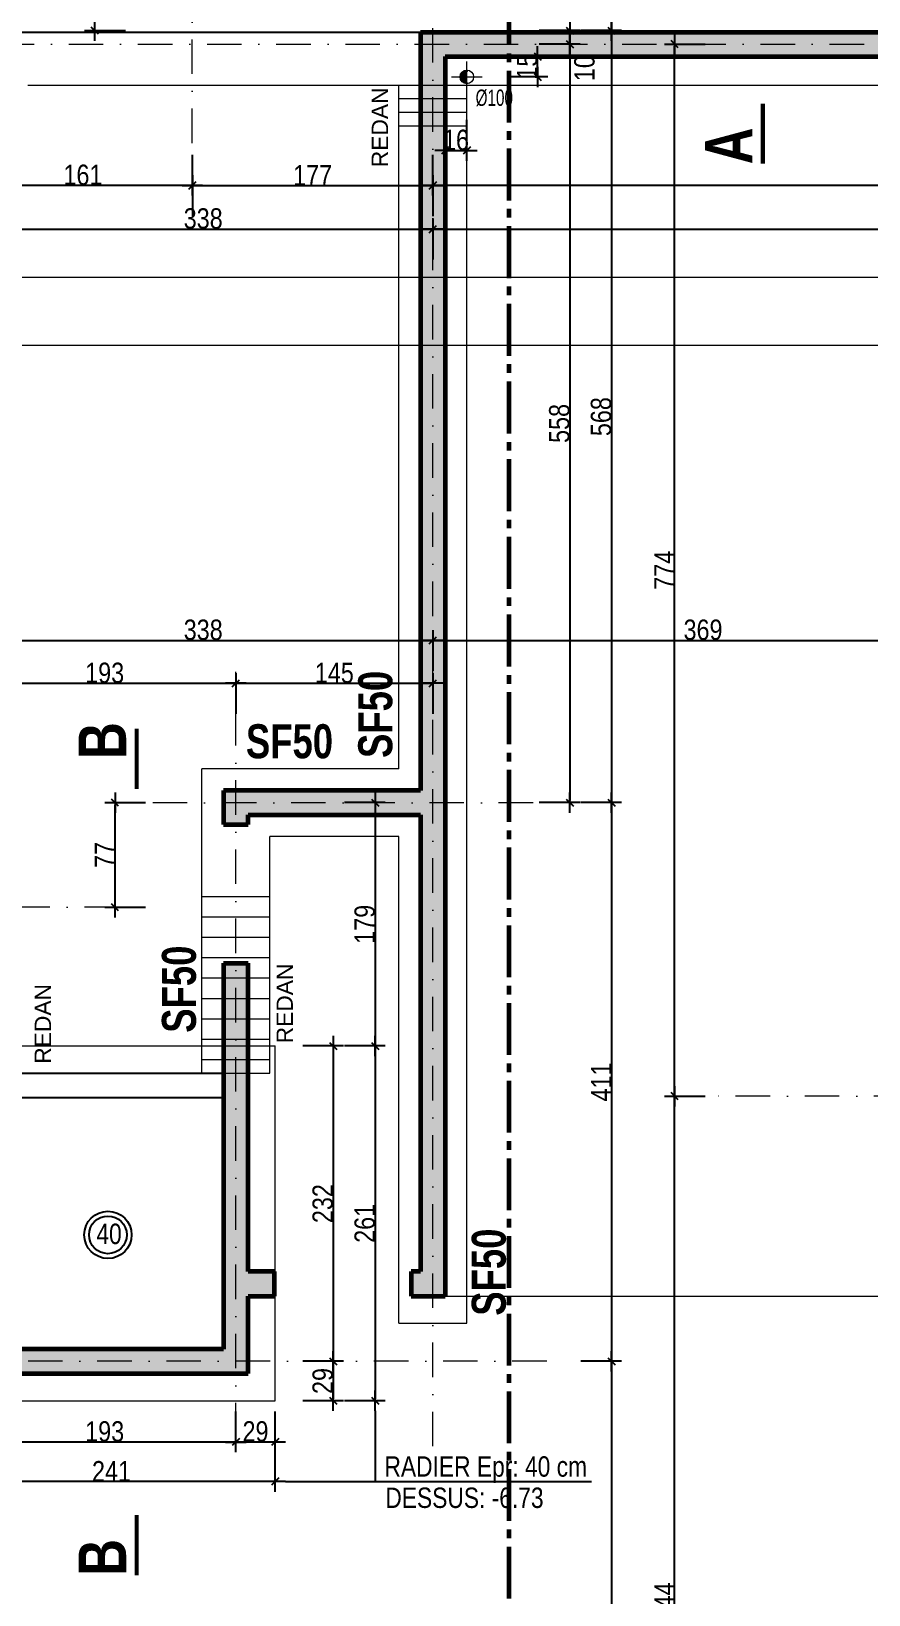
# Model space of a CAD drawing. Header units: centimetres. Extents: x 28113 to 82487, y -42944 to -12804.
# Drawn here: x 30898 to 31514, y -40167 to -39017 of the extents above; entities that cross this region are included whole.
import ezdxf
from ezdxf.enums import TextEntityAlignment as Align

# ---------------------------------------------------------------- set-up
doc = ezdxf.new("R2010")
doc.units = ezdxf.units.CM
doc.header["$LTSCALE"] = 0.5
doc.linetypes.add('AXES2', pattern=[28.575, 19.05, -3.175, 3.175, -3.175])
doc.linetypes.add('TIRETPTX2', pattern=[50.8, 25.4, -12.7, 0, -12.7])
doc.layers.get('DEFPOINTS').update_dxf_attribs({"linetype": 'CONTINUOUS'})
for name, color, linetype, lineweight in [('01_Cad_1_', 5, 'CONTINUOUS', 9), ('01_murs_coup', 5, 'CONTINUOUS', 60), ('01_résv', 32, 'CONTINUOUS', 9), ('01_sem', 42, 'CONTINUOUS', 15), ('01_tram_axes', 2, 'TIRETPTX2', 9)]:
    doc.layers.add(name, color=color, linetype=linetype, lineweight=lineweight)
for name, color, linetype in [('01_cote_gen', 4, 'CONTINUOUS'), ('01_linteaux', 2, 'CONTINUOUS'), ('01_poch_murs', 253, 'CONTINUOUS'), ('01_resv', 32, 'CONTINUOUS'), ('01_texte', 230, 'CONTINUOUS'), ('AA_COTES', 2, 'CONTINUOUS')]:
    doc.layers.add(name, color=color, linetype=linetype)
doc.styles.add('ARIAL', font='arial.ttf')
doc.styles.add('Geneva', font='')
doc.styles.add('impact', font='impact.ttf')
doc.styles.add('MATTE_TXT', font='arial.ttf')
doc.styles.add('STYLE2', font='ARIALN.TTF')
doc.styles.get('Geneva').set_extended_font_data('Geneva')
doc.dimstyles.new('JB50', dxfattribs={"dimscale": 0.1, "dimtxt": 150, "dimasz": 15, "dimexe": 0.1, "dimexo": 0.1, "dimgap": 0.09, "dimtad": 1, "dimdec": 1, "dimdsep": 46, "dimtxsty": 'STYLE2', "dimblk1": 'BOND_G', "dimblk2": 'BOND_D', "dimsah": 1, "dimcen": 1.5, "dimdle": 0.01, "dimse1": 1, "dimse2": 1, "dimclrd": 4, "dimclre": 2, "dimclrt": 6, "dimazin": 2, "dimtfac": 2.333333, "dimtdec": 1, "dimtix": 1, "dimtmove": 2, "dimatfit": 3, "dimldrblk": 'BOND_G', "dimfxl": 1, "dimtolj": 1, "dimtzin": 0, "dimarcsym": 0})

# ---------------------------------------------------------------- blocks, each defined once
blk = doc.blocks.new('BOND_G')
at = {"layer": 'AA_COTES', "color": 0}
for p, q in [((0, -5), (0, 15)), ((5, 0), (-5, 0)), ((1.77, 1.77), (-1.77, -1.77))]:
    blk.add_line(p, q, dxfattribs=at)
blk = doc.blocks.new('BOND_D')
at = {"layer": 'AA_COTES', "color": 0}
for p, q in [((5, 0), (-5, 0)), ((-1.77, -1.77), (1.77, 1.77)), ((0, 5), (0, -15))]:
    blk.add_line(p, q, dxfattribs=at)
blk = doc.blocks.new('*D3768')
at = {"layer": '01_cote_gen', "color": 4, "lineweight": -2, "ltscale": 2, "transparency": 16777216}
blk.add_line((31194.7, -38864.6), (31879.7, -38864.6), dxfattribs=at)
at = {"layer": 'DEFPOINTS', "color": 0, "ltscale": 2}
for p in [(31881.2, -38864.6), (31193.2, -38918.4), (31881.2, -39099.4)]:
    blk.add_point(p, dxfattribs=at)
at = {"layer": '01_cote_gen', "color": 4, "lineweight": -2, "ltscale": 2, "transparency": 16777216, "xscale": 1.5, "yscale": 1.5, "zscale": 1.5, "rotation": 180}
blk.add_blockref('BOND_G', (31193.2, -38864.6), dxfattribs=at)
at = {"layer": '01_cote_gen', "color": 4, "lineweight": -2, "ltscale": 2, "transparency": 16777216, "xscale": 1.5, "yscale": 1.5, "zscale": 1.5}
blk.add_blockref('BOND_D', (31881.2, -38864.6), dxfattribs=at)
at = {"layer": '01_cote_gen', "color": 6, "ltscale": 2, "transparency": 16777216, "insert": (31537.2, -38856.9), "char_height": 15, "attachment_point": 5, "style": 'STYLE2'}
blk.add_mtext('\\A1;688', dxfattribs=at)
blk = doc.blocks.new('*D3777')
at = {"layer": '01_cote_gen', "color": 4, "lineweight": -2, "ltscale": 2, "transparency": 16777216}
blk.add_line((31324.6, -38457.1), (31324.6, -39015.1), dxfattribs=at)
at = {"layer": 'DEFPOINTS', "color": 0, "ltscale": 2}
for p in [(31317.1, -38455.6), (31317.1, -39016.6), (31324.6, -39016.6)]:
    blk.add_point(p, dxfattribs=at)
at = {"layer": '01_cote_gen', "color": 4, "lineweight": -2, "ltscale": 2, "transparency": 16777216, "xscale": 1.5, "yscale": 1.5, "zscale": 1.5}
for name, p, rotation in [('BOND_G', (31324.6, -38455.6), 90), ('BOND_D', (31324.6, -39016.6), 270)]:
    blk.add_blockref(name, p, dxfattribs=dict(at, rotation=rotation))
at = {"layer": '01_cote_gen', "color": 6, "ltscale": 2, "transparency": 16777216, "insert": (31317, -38736.1), "char_height": 15, "attachment_point": 5, "rotation": 90, "style": 'STYLE2'}
blk.add_mtext('\\A1;561.1', dxfattribs=at)
blk = doc.blocks.new('*D3778')
at = {"layer": '01_cote_gen', "color": 4, "lineweight": -2, "ltscale": 2, "transparency": 16777216}
blk.add_line((30944.4, -39015.1), (30944.4, -38758), dxfattribs=at)
at = {"layer": 'DEFPOINTS', "color": 0, "ltscale": 2}
for p in [(30944.4, -38756.5), (30975.2, -38756.5), (30975.2, -39016.6)]:
    blk.add_point(p, dxfattribs=at)
at = {"layer": '01_cote_gen', "color": 4, "lineweight": -2, "ltscale": 2, "transparency": 16777216, "xscale": 1.5, "yscale": 1.5, "zscale": 1.5}
for name, p, rotation in [('BOND_D', (30944.4, -38756.5), 90), ('BOND_G', (30944.4, -39016.6), 270)]:
    blk.add_blockref(name, p, dxfattribs=dict(at, rotation=rotation))
at = {"layer": '01_cote_gen', "color": 6, "ltscale": 2, "transparency": 16777216, "insert": (30936.7, -38921.5), "char_height": 15, "attachment_point": 5, "rotation": 90, "style": 'STYLE2'}
blk.add_mtext('\\A1;260.1', dxfattribs=at)
blk = doc.blocks.new('*D4003')
at = {"layer": '01_cote_gen', "color": 4, "lineweight": -2, "ltscale": 2, "transparency": 16777216}
blk.add_line((30856.7, -39162.6), (31191.7, -39162.6), dxfattribs=at)
at = {"layer": 'DEFPOINTS', "color": 0, "ltscale": 2}
for p in [(31193.2, -39162.6), (31193.2, -39176.5), (30855.2, -39185.1)]:
    blk.add_point(p, dxfattribs=at)
at = {"layer": '01_cote_gen', "color": 4, "lineweight": -2, "ltscale": 2, "transparency": 16777216, "xscale": 1.5, "yscale": 1.5, "zscale": 1.5, "rotation": 180}
blk.add_blockref('BOND_G', (30855.2, -39162.6), dxfattribs=at)
at = {"layer": '01_cote_gen', "color": 4, "lineweight": -2, "ltscale": 2, "transparency": 16777216, "xscale": 1.5, "yscale": 1.5, "zscale": 1.5}
blk.add_blockref('BOND_D', (31193.2, -39162.6), dxfattribs=at)
at = {"layer": '01_cote_gen', "color": 6, "ltscale": 2, "transparency": 16777216, "insert": (31024.2, -39154.9), "char_height": 15, "attachment_point": 5, "style": 'STYLE2'}
blk.add_mtext('\\A1;338', dxfattribs=at)
blk = doc.blocks.new('*D4004')
at = {"layer": '01_cote_gen', "color": 4, "lineweight": -2, "ltscale": 2, "transparency": 16777216}
blk.add_line((31194.7, -39162.6), (33571.6, -39162.6), dxfattribs=at)
at = {"layer": 'DEFPOINTS', "color": 0, "ltscale": 2}
for p in [(33573.1, -39162.6), (31193.2, -39176.3), (33573.1, -39168.8)]:
    blk.add_point(p, dxfattribs=at)
at = {"layer": '01_cote_gen', "color": 4, "lineweight": -2, "ltscale": 2, "transparency": 16777216, "xscale": 1.5, "yscale": 1.5, "zscale": 1.5, "rotation": 180}
blk.add_blockref('BOND_G', (31193.2, -39162.6), dxfattribs=at)
at = {"layer": '01_cote_gen', "color": 4, "lineweight": -2, "ltscale": 2, "transparency": 16777216, "xscale": 1.5, "yscale": 1.5, "zscale": 1.5}
blk.add_blockref('BOND_D', (33573.1, -39162.6), dxfattribs=at)
at = {"layer": '01_cote_gen', "color": 6, "ltscale": 2, "transparency": 16777216, "insert": (32383.1, -39154.9), "char_height": 15, "attachment_point": 5, "style": 'STYLE2'}
blk.add_mtext('\\A1;2380', dxfattribs=at)
blk = doc.blocks.new('*D4006')
at = {"layer": '01_cote_gen', "color": 4, "lineweight": -2, "ltscale": 2, "transparency": 16777216}
blk.add_line((31014.7, -39130.5), (30856.7, -39130.5), dxfattribs=at)
at = {"layer": 'DEFPOINTS', "color": 0, "ltscale": 2}
for p in [(30855.2, -38958.5), (31016.2, -39099.4), (30855.2, -39130.5)]:
    blk.add_point(p, dxfattribs=at)
at = {"layer": '01_cote_gen', "color": 4, "lineweight": -2, "ltscale": 2, "transparency": 16777216, "xscale": 1.5, "yscale": 1.5, "zscale": 1.5, "rotation": 180}
blk.add_blockref('BOND_D', (30855.2, -39130.5), dxfattribs=at)
at = {"layer": '01_cote_gen', "color": 4, "lineweight": -2, "ltscale": 2, "transparency": 16777216, "xscale": 1.5, "yscale": 1.5, "zscale": 1.5}
blk.add_blockref('BOND_G', (31016.2, -39130.5), dxfattribs=at)
at = {"layer": '01_cote_gen', "color": 6, "ltscale": 2, "transparency": 16777216, "insert": (30935.7, -39122.8), "char_height": 15, "attachment_point": 5, "style": 'STYLE2'}
blk.add_mtext('\\A1;161', dxfattribs=at)
blk = doc.blocks.new('*D4007')
at = {"layer": '01_cote_gen', "color": 4, "lineweight": -2, "ltscale": 2, "transparency": 16777216}
blk.add_line((31017.7, -39130.5), (31191.7, -39130.5), dxfattribs=at)
at = {"layer": 'DEFPOINTS', "color": 0, "ltscale": 2}
for p in [(31016.2, -39123), (31193.2, -39123), (31193.2, -39130.5)]:
    blk.add_point(p, dxfattribs=at)
at = {"layer": '01_cote_gen', "color": 4, "lineweight": -2, "ltscale": 2, "transparency": 16777216, "xscale": 1.5, "yscale": 1.5, "zscale": 1.5, "rotation": 180}
blk.add_blockref('BOND_G', (31016.2, -39130.5), dxfattribs=at)
at = {"layer": '01_cote_gen', "color": 4, "lineweight": -2, "ltscale": 2, "transparency": 16777216, "xscale": 1.5, "yscale": 1.5, "zscale": 1.5}
blk.add_blockref('BOND_D', (31193.2, -39130.5), dxfattribs=at)
at = {"layer": '01_cote_gen', "color": 6, "ltscale": 2, "transparency": 16777216, "insert": (31104.7, -39123), "char_height": 15, "attachment_point": 5, "style": 'STYLE2'}
blk.add_mtext('\\A1;177', dxfattribs=at)
blk = doc.blocks.new('*D4010')
at = {"layer": '01_cote_gen', "color": 4, "lineweight": -2, "ltscale": 2, "transparency": 16777216}
blk.add_line((31879.7, -39130.5), (31194.7, -39130.5), dxfattribs=at)
at = {"layer": 'DEFPOINTS', "color": 0, "ltscale": 2}
for p in [(31881.2, -39099.4), (31193.2, -39112.6), (31193.2, -39130.5)]:
    blk.add_point(p, dxfattribs=at)
at = {"layer": '01_cote_gen', "color": 4, "lineweight": -2, "ltscale": 2, "transparency": 16777216, "xscale": 1.5, "yscale": 1.5, "zscale": 1.5, "rotation": 180}
blk.add_blockref('BOND_D', (31193.2, -39130.5), dxfattribs=at)
at = {"layer": '01_cote_gen', "color": 4, "lineweight": -2, "ltscale": 2, "transparency": 16777216, "xscale": 1.5, "yscale": 1.5, "zscale": 1.5}
blk.add_blockref('BOND_G', (31881.2, -39130.5), dxfattribs=at)
at = {"layer": '01_cote_gen', "color": 6, "ltscale": 2, "transparency": 16777216, "insert": (31537.2, -39122.8), "char_height": 15, "attachment_point": 5, "style": 'STYLE2'}
blk.add_mtext('\\A1;688', dxfattribs=at)
blk = doc.blocks.new('*D4020')
at = {"layer": '01_cote_gen', "color": 4, "lineweight": -2, "ltscale": 2, "transparency": 16777216}
blk.add_line((30856.7, -39465.2), (31191.7, -39465.2), dxfattribs=at)
at = {"layer": 'DEFPOINTS', "color": 0, "ltscale": 2}
for p in [(30855.2, -38961.5), (31193.2, -39465.2), (31193.2, -39472.1)]:
    blk.add_point(p, dxfattribs=at)
at = {"layer": '01_cote_gen', "color": 4, "lineweight": -2, "ltscale": 2, "transparency": 16777216, "xscale": 1.5, "yscale": 1.5, "zscale": 1.5, "rotation": 180}
blk.add_blockref('BOND_G', (30855.2, -39465.2), dxfattribs=at)
at = {"layer": '01_cote_gen', "color": 4, "lineweight": -2, "ltscale": 2, "transparency": 16777216, "xscale": 1.5, "yscale": 1.5, "zscale": 1.5}
blk.add_blockref('BOND_D', (31193.2, -39465.2), dxfattribs=at)
at = {"layer": '01_cote_gen', "color": 6, "ltscale": 2, "transparency": 16777216, "insert": (31024.2, -39457.5), "char_height": 15, "attachment_point": 5, "style": 'STYLE2'}
blk.add_mtext('\\A1;338', dxfattribs=at)
blk = doc.blocks.new('*D4021')
at = {"layer": '01_cote_gen', "color": 4, "lineweight": -2, "ltscale": 2, "transparency": 16777216}
blk.add_line((30856.7, -39496.8), (31046.7, -39496.8), dxfattribs=at)
at = {"layer": 'DEFPOINTS', "color": 0, "ltscale": 2}
for p in [(30855.2, -38976.6), (31048.2, -39496.8), (31048.2, -39502.7)]:
    blk.add_point(p, dxfattribs=at)
at = {"layer": '01_cote_gen', "color": 4, "lineweight": -2, "ltscale": 2, "transparency": 16777216, "xscale": 1.5, "yscale": 1.5, "zscale": 1.5, "rotation": 180}
blk.add_blockref('BOND_G', (30855.2, -39496.8), dxfattribs=at)
at = {"layer": '01_cote_gen', "color": 4, "lineweight": -2, "ltscale": 2, "transparency": 16777216, "xscale": 1.5, "yscale": 1.5, "zscale": 1.5}
blk.add_blockref('BOND_D', (31048.2, -39496.8), dxfattribs=at)
at = {"layer": '01_cote_gen', "color": 6, "ltscale": 2, "transparency": 16777216, "insert": (30951.7, -39489.2), "char_height": 15, "attachment_point": 5, "style": 'STYLE2'}
blk.add_mtext('\\A1;193', dxfattribs=at)
blk = doc.blocks.new('*D4022')
at = {"layer": '01_cote_gen', "color": 4, "lineweight": -2, "ltscale": 2, "transparency": 16777216}
blk.add_line((31049.7, -39496.8), (31191.7, -39496.8), dxfattribs=at)
at = {"layer": 'DEFPOINTS', "color": 0, "ltscale": 2}
for p in [(31193.2, -39426.1), (31193.2, -39496.8), (31048.2, -39504.3)]:
    blk.add_point(p, dxfattribs=at)
at = {"layer": '01_cote_gen', "color": 4, "lineweight": -2, "ltscale": 2, "transparency": 16777216, "xscale": 1.5, "yscale": 1.5, "zscale": 1.5, "rotation": 180}
blk.add_blockref('BOND_G', (31048.2, -39496.8), dxfattribs=at)
at = {"layer": '01_cote_gen', "color": 4, "lineweight": -2, "ltscale": 2, "transparency": 16777216, "xscale": 1.5, "yscale": 1.5, "zscale": 1.5}
blk.add_blockref('BOND_D', (31193.2, -39496.8), dxfattribs=at)
at = {"layer": '01_cote_gen', "color": 6, "ltscale": 2, "transparency": 16777216, "insert": (31120.7, -39489.2), "char_height": 15, "attachment_point": 5, "style": 'STYLE2'}
blk.add_mtext('\\A1;145', dxfattribs=at)
blk = doc.blocks.new('*D4023')
at = {"layer": '01_cote_gen', "color": 4, "lineweight": -2, "ltscale": 2, "transparency": 16777216}
blk.add_line((31194.7, -39465.2), (31560.6, -39465.2), dxfattribs=at)
at = {"layer": 'DEFPOINTS', "color": 0, "ltscale": 2}
for p in [(31562.1, -39465.2), (31193.2, -39487.7), (31562.1, -39503.8)]:
    blk.add_point(p, dxfattribs=at)
at = {"layer": '01_cote_gen', "color": 4, "lineweight": -2, "ltscale": 2, "transparency": 16777216, "xscale": 1.5, "yscale": 1.5, "zscale": 1.5, "rotation": 180}
blk.add_blockref('BOND_G', (31193.2, -39465.2), dxfattribs=at)
at = {"layer": '01_cote_gen', "color": 4, "lineweight": -2, "ltscale": 2, "transparency": 16777216, "xscale": 1.5, "yscale": 1.5, "zscale": 1.5}
blk.add_blockref('BOND_D', (31562.1, -39465.2), dxfattribs=at)
at = {"layer": '01_cote_gen', "color": 6, "ltscale": 2, "transparency": 16777216, "insert": (31392, -39457.5), "char_height": 15, "attachment_point": 5, "style": 'STYLE2'}
blk.add_mtext('\\A1;369', dxfattribs=at)
blk = doc.blocks.new('*D4073')
at = {"layer": '01_cote_gen', "color": 4, "lineweight": -2, "ltscale": 2, "transparency": 16777216}
blk.add_line((31075.7, -40055), (31049.7, -40055), dxfattribs=at)
at = {"layer": 'DEFPOINTS', "color": 0, "ltscale": 2}
for p in [(31077.2, -40024.6), (31048.2, -40043.5), (31048.2, -40055)]:
    blk.add_point(p, dxfattribs=at)
at = {"layer": '01_cote_gen', "color": 4, "lineweight": -2, "ltscale": 2, "transparency": 16777216, "xscale": 1.5, "yscale": 1.5, "zscale": 1.5, "rotation": 180}
blk.add_blockref('BOND_D', (31048.2, -40055), dxfattribs=at)
at = {"layer": '01_cote_gen', "color": 4, "lineweight": -2, "ltscale": 2, "transparency": 16777216, "xscale": 1.5, "yscale": 1.5, "zscale": 1.5}
blk.add_blockref('BOND_G', (31077.2, -40055), dxfattribs=at)
at = {"layer": '01_cote_gen', "color": 6, "ltscale": 2, "transparency": 16777216, "insert": (31062.7, -40047.3), "char_height": 15, "attachment_point": 5, "style": 'STYLE2'}
blk.add_mtext('\\A1;29', dxfattribs=at)
blk = doc.blocks.new('*D4074')
at = {"layer": '01_cote_gen', "color": 4, "lineweight": -2, "ltscale": 2, "transparency": 16777216}
blk.add_line((31046.7, -40055), (30856.7, -40055), dxfattribs=at)
at = {"layer": 'DEFPOINTS', "color": 0, "ltscale": 2}
for p in [(30855.2, -38917), (31048.2, -40011.5), (30855.2, -40055)]:
    blk.add_point(p, dxfattribs=at)
at = {"layer": '01_cote_gen', "color": 4, "lineweight": -2, "ltscale": 2, "transparency": 16777216, "xscale": 1.5, "yscale": 1.5, "zscale": 1.5, "rotation": 180}
blk.add_blockref('BOND_D', (30855.2, -40055), dxfattribs=at)
at = {"layer": '01_cote_gen', "color": 4, "lineweight": -2, "ltscale": 2, "transparency": 16777216, "xscale": 1.5, "yscale": 1.5, "zscale": 1.5}
blk.add_blockref('BOND_G', (31048.2, -40055), dxfattribs=at)
at = {"layer": '01_cote_gen', "color": 6, "ltscale": 2, "transparency": 16777216, "insert": (30951.7, -40047.3), "char_height": 15, "attachment_point": 5, "style": 'STYLE2'}
blk.add_mtext('\\A1;193', dxfattribs=at)
blk = doc.blocks.new('*D4076')
at = {"layer": '01_cote_gen', "color": 4, "lineweight": -2, "ltscale": 2, "transparency": 16777216}
blk.add_line((31075.7, -40084.1), (30837.7, -40084.1), dxfattribs=at)
at = {"layer": 'DEFPOINTS', "color": 0, "ltscale": 2}
for p in [(31077.2, -40012.5), (30836.2, -40062.5), (30836.2, -40084.1)]:
    blk.add_point(p, dxfattribs=at)
at = {"layer": '01_cote_gen', "color": 4, "lineweight": -2, "ltscale": 2, "transparency": 16777216, "xscale": 1.5, "yscale": 1.5, "zscale": 1.5, "rotation": 180}
blk.add_blockref('BOND_D', (30836.2, -40084.1), dxfattribs=at)
at = {"layer": '01_cote_gen', "color": 4, "lineweight": -2, "ltscale": 2, "transparency": 16777216, "xscale": 1.5, "yscale": 1.5, "zscale": 1.5}
blk.add_blockref('BOND_G', (31077.2, -40084.1), dxfattribs=at)
at = {"layer": '01_cote_gen', "color": 6, "ltscale": 2, "transparency": 16777216, "insert": (30956.7, -40076.5), "char_height": 15, "attachment_point": 5, "style": 'STYLE2'}
blk.add_mtext('\\A1;241', dxfattribs=at)
blk = doc.blocks.new('*D4077')
at = {"layer": '01_cote_gen', "color": 4, "lineweight": -2, "ltscale": 2, "transparency": 16777216}
blk.add_line((31324.6, -39018.1), (31324.6, -39583.1), dxfattribs=at)
at = {"layer": 'DEFPOINTS', "color": 0, "ltscale": 2}
for p in [(31317.1, -39016.6), (31267, -39584.6), (31324.6, -39584.6)]:
    blk.add_point(p, dxfattribs=at)
at = {"layer": '01_cote_gen', "color": 4, "lineweight": -2, "ltscale": 2, "transparency": 16777216, "xscale": 1.5, "yscale": 1.5, "zscale": 1.5}
for name, p, rotation in [('BOND_G', (31324.6, -39016.6), 90), ('BOND_D', (31324.6, -39584.6), 270)]:
    blk.add_blockref(name, p, dxfattribs=dict(at, rotation=rotation))
at = {"layer": '01_cote_gen', "color": 6, "ltscale": 2, "transparency": 16777216, "insert": (31317, -39300.6), "char_height": 15, "attachment_point": 5, "rotation": 90, "style": 'STYLE2'}
blk.add_mtext('\\A1;568', dxfattribs=at)
blk = doc.blocks.new('*D4078')
at = {"layer": '01_cote_gen', "color": 4, "lineweight": -2, "ltscale": 2, "transparency": 16777216}
blk.add_line((31294, -39018.1), (31294, -39025.1), dxfattribs=at)
at = {"layer": 'DEFPOINTS', "color": 0, "ltscale": 2}
for p in [(31302.1, -39016.6), (31294, -39026.6), (31306.2, -39026.6)]:
    blk.add_point(p, dxfattribs=at)
at = {"layer": '01_cote_gen', "color": 4, "lineweight": -2, "ltscale": 2, "transparency": 16777216, "xscale": 1.5, "yscale": 1.5, "zscale": 1.5}
for name, p, rotation in [('BOND_G', (31294, -39016.6), 90), ('BOND_D', (31294, -39026.6), 270)]:
    blk.add_blockref(name, p, dxfattribs=dict(at, rotation=rotation))
at = {"layer": '01_cote_gen', "color": 6, "ltscale": 2, "transparency": 16777216, "insert": (31304.8, -39044.2), "char_height": 15, "attachment_point": 5, "rotation": 90, "style": 'STYLE2'}
blk.add_mtext('\\A1;10', dxfattribs=at)
blk = doc.blocks.new('*D4079')
at = {"layer": '01_cote_gen', "color": 4, "lineweight": -2, "ltscale": 2, "transparency": 16777216}
blk.add_line((31294, -39028.1), (31294, -39583.1), dxfattribs=at)
at = {"layer": 'DEFPOINTS', "color": 0, "ltscale": 2}
for p in [(31294.9, -39026.6), (31294, -39584.6), (31294, -39584.6)]:
    blk.add_point(p, dxfattribs=at)
at = {"layer": '01_cote_gen', "color": 4, "lineweight": -2, "ltscale": 2, "transparency": 16777216, "xscale": 1.5, "yscale": 1.5, "zscale": 1.5}
for name, p, rotation in [('BOND_G', (31294, -39026.6), 90), ('BOND_D', (31294, -39584.6), 270)]:
    blk.add_blockref(name, p, dxfattribs=dict(at, rotation=rotation))
at = {"layer": '01_cote_gen', "color": 6, "ltscale": 2, "transparency": 16777216, "insert": (31286.3, -39305.6), "char_height": 15, "attachment_point": 5, "rotation": 90, "style": 'STYLE2'}
blk.add_mtext('\\A1;558', dxfattribs=at)
blk = doc.blocks.new('*D4080')
at = {"layer": '01_cote_gen', "color": 4, "lineweight": -2, "ltscale": 2, "transparency": 16777216}
blk.add_line((31150.7, -39586.1), (31150.7, -39762.1), dxfattribs=at)
at = {"layer": 'DEFPOINTS', "color": 0, "ltscale": 2}
for p in [(31155, -39584.6), (31108, -39763.6), (31150.7, -39763.6)]:
    blk.add_point(p, dxfattribs=at)
at = {"layer": '01_cote_gen', "color": 4, "lineweight": -2, "ltscale": 2, "transparency": 16777216, "xscale": 1.5, "yscale": 1.5, "zscale": 1.5}
for name, p, rotation in [('BOND_G', (31150.7, -39584.6), 90), ('BOND_D', (31150.7, -39763.6), 270)]:
    blk.add_blockref(name, p, dxfattribs=dict(at, rotation=rotation))
at = {"layer": '01_cote_gen', "color": 6, "ltscale": 2, "transparency": 16777216, "insert": (31143.1, -39674.1), "char_height": 15, "attachment_point": 5, "rotation": 90, "style": 'STYLE2'}
blk.add_mtext('\\A1;179', dxfattribs=at)
blk = doc.blocks.new('*D4081')
at = {"layer": '01_cote_gen', "color": 4, "lineweight": -2, "ltscale": 2, "transparency": 16777216}
blk.add_line((31119.9, -39765.1), (31119.9, -39994.1), dxfattribs=at)
at = {"layer": 'DEFPOINTS', "color": 0, "ltscale": 2}
for p in [(31077.2, -39763.6), (31094.5, -39995.6), (31119.9, -39995.6)]:
    blk.add_point(p, dxfattribs=at)
at = {"layer": '01_cote_gen', "color": 4, "lineweight": -2, "ltscale": 2, "transparency": 16777216, "xscale": 1.5, "yscale": 1.5, "zscale": 1.5}
for name, p, rotation in [('BOND_G', (31119.9, -39763.6), 90), ('BOND_D', (31119.9, -39995.6), 270)]:
    blk.add_blockref(name, p, dxfattribs=dict(at, rotation=rotation))
at = {"layer": '01_cote_gen', "color": 6, "ltscale": 2, "transparency": 16777216, "insert": (31112.2, -39879.6), "char_height": 15, "attachment_point": 5, "rotation": 90, "style": 'STYLE2'}
blk.add_mtext('\\A1;232', dxfattribs=at)
blk = doc.blocks.new('*D4082')
at = {"layer": '01_cote_gen', "color": 4, "lineweight": -2, "ltscale": 2, "transparency": 16777216}
blk.add_line((31150.7, -39765.1), (31150.7, -40023.1), dxfattribs=at)
at = {"layer": 'DEFPOINTS', "color": 0, "ltscale": 2}
for p in [(31128.2, -39763.6), (31077.2, -40024.6), (31150.7, -40024.6)]:
    blk.add_point(p, dxfattribs=at)
at = {"layer": '01_cote_gen', "color": 4, "lineweight": -2, "ltscale": 2, "transparency": 16777216, "xscale": 1.5, "yscale": 1.5, "zscale": 1.5}
for name, p, rotation in [('BOND_G', (31150.7, -39763.6), 90), ('BOND_D', (31150.7, -40024.6), 270)]:
    blk.add_blockref(name, p, dxfattribs=dict(at, rotation=rotation))
at = {"layer": '01_cote_gen', "color": 6, "ltscale": 2, "transparency": 16777216, "insert": (31143.1, -39894.1), "char_height": 15, "attachment_point": 5, "rotation": 90, "style": 'STYLE2'}
blk.add_mtext('\\A1;261', dxfattribs=at)
blk = doc.blocks.new('*D4083')
at = {"layer": '01_cote_gen', "color": 4, "lineweight": -2, "ltscale": 2, "transparency": 16777216}
blk.add_line((31119.9, -39997.1), (31119.9, -40023.1), dxfattribs=at)
at = {"layer": 'DEFPOINTS', "color": 0, "ltscale": 2}
for p in [(31112.4, -39995.6), (31077.2, -40024.6), (31119.9, -40024.6)]:
    blk.add_point(p, dxfattribs=at)
at = {"layer": '01_cote_gen', "color": 4, "lineweight": -2, "ltscale": 2, "transparency": 16777216, "xscale": 1.5, "yscale": 1.5, "zscale": 1.5}
for name, p, rotation in [('BOND_G', (31119.9, -39995.6), 90), ('BOND_D', (31119.9, -40024.6), 270)]:
    blk.add_blockref(name, p, dxfattribs=dict(at, rotation=rotation))
at = {"layer": '01_cote_gen', "color": 6, "ltscale": 2, "transparency": 16777216, "insert": (31112.2, -40010.1), "char_height": 15, "attachment_point": 5, "rotation": 90, "style": 'STYLE2'}
blk.add_mtext('\\A1;29', dxfattribs=at)
blk = doc.blocks.new('*D4084')
at = {"layer": '01_cote_gen', "color": 4, "lineweight": -2, "ltscale": 2, "transparency": 16777216}
blk.add_line((31324.6, -39586.1), (31324.6, -39994.1), dxfattribs=at)
at = {"layer": 'DEFPOINTS', "color": 0, "ltscale": 2}
for p in [(31277, -39584.6), (31277, -39995.6), (31324.6, -39995.6)]:
    blk.add_point(p, dxfattribs=at)
at = {"layer": '01_cote_gen', "color": 4, "lineweight": -2, "ltscale": 2, "transparency": 16777216, "xscale": 1.5, "yscale": 1.5, "zscale": 1.5}
for name, p, rotation in [('BOND_G', (31324.6, -39584.6), 90), ('BOND_D', (31324.6, -39995.6), 270)]:
    blk.add_blockref(name, p, dxfattribs=dict(at, rotation=rotation))
at = {"layer": '01_cote_gen', "color": 6, "ltscale": 2, "transparency": 16777216, "insert": (31317.1, -39790.1), "char_height": 15, "attachment_point": 5, "rotation": 90, "style": 'STYLE2'}
blk.add_mtext('\\A1;411', dxfattribs=at)
blk = doc.blocks.new('*D4085')
at = {"layer": '01_cote_gen', "color": 4, "lineweight": -2, "ltscale": 2, "transparency": 16777216}
blk.add_line((31324.6, -39997.1), (31324.6, -40543.1), dxfattribs=at)
at = {"layer": 'DEFPOINTS', "color": 0, "ltscale": 2}
for p in [(31302.1, -39995.6), (31324.1, -40544.6), (31324.6, -40544.6)]:
    blk.add_point(p, dxfattribs=at)
at = {"layer": '01_cote_gen', "color": 4, "lineweight": -2, "ltscale": 2, "transparency": 16777216, "xscale": 1.5, "yscale": 1.5, "zscale": 1.5}
for name, p, rotation in [('BOND_G', (31324.6, -39995.6), 90), ('BOND_D', (31324.6, -40544.6), 270)]:
    blk.add_blockref(name, p, dxfattribs=dict(at, rotation=rotation))
at = {"layer": '01_cote_gen', "color": 6, "ltscale": 2, "transparency": 16777216, "insert": (31317, -40270.1), "char_height": 15, "attachment_point": 5, "rotation": 90, "style": 'STYLE2'}
blk.add_mtext('\\A1;549', dxfattribs=at)
blk = doc.blocks.new('*D4087')
at = {"layer": '01_cote_gen', "color": 4, "lineweight": -2, "ltscale": 2, "transparency": 16777216}
blk.add_line((31371.1, -40543.1), (31371.1, -39802.1), dxfattribs=at)
at = {"layer": 'DEFPOINTS', "color": 0, "ltscale": 2}
for p in [(31371.1, -39800.6), (31401.9, -39800.6), (31394, -40544.6)]:
    blk.add_point(p, dxfattribs=at)
at = {"layer": '01_cote_gen', "color": 4, "lineweight": -2, "ltscale": 2, "transparency": 16777216, "xscale": 1.5, "yscale": 1.5, "zscale": 1.5}
for name, p, rotation in [('BOND_D', (31371.1, -39800.6), 90), ('BOND_G', (31371.1, -40544.6), 270)]:
    blk.add_blockref(name, p, dxfattribs=dict(at, rotation=rotation))
at = {"layer": '01_cote_gen', "color": 6, "ltscale": 2, "transparency": 16777216, "insert": (31363.6, -40172.6), "char_height": 15, "attachment_point": 5, "rotation": 90, "style": 'STYLE2'}
blk.add_mtext('\\A1;744', dxfattribs=at)
blk = doc.blocks.new('*D4088')
at = {"layer": '01_cote_gen', "color": 4, "lineweight": -2, "ltscale": 2, "transparency": 16777216}
blk.add_line((31371.1, -39799.1), (31371.1, -39028.1), dxfattribs=at)
at = {"layer": 'DEFPOINTS', "color": 0, "ltscale": 2}
for p in [(31371.1, -39026.6), (31395.3, -39026.6), (31401.9, -39800.6)]:
    blk.add_point(p, dxfattribs=at)
at = {"layer": '01_cote_gen', "color": 4, "lineweight": -2, "ltscale": 2, "transparency": 16777216, "xscale": 1.5, "yscale": 1.5, "zscale": 1.5}
for name, p, rotation in [('BOND_D', (31371.1, -39026.6), 90), ('BOND_G', (31371.1, -39800.6), 270)]:
    blk.add_blockref(name, p, dxfattribs=dict(at, rotation=rotation))
at = {"layer": '01_cote_gen', "color": 6, "ltscale": 2, "transparency": 16777216, "insert": (31363.6, -39413.6), "char_height": 15, "attachment_point": 5, "rotation": 90, "style": 'STYLE2'}
blk.add_mtext('\\A1;774', dxfattribs=at)
blk = doc.blocks.new('*D4137')
at = {"layer": '01_cote_gen', "color": 4, "lineweight": -2, "ltscale": 2, "transparency": 16777216}
blk.add_line((30959.3, -39660.1), (30959.3, -39586.1), dxfattribs=at)
at = {"layer": 'DEFPOINTS', "color": 0, "ltscale": 2}
for p in [(30959.3, -39584.6), (30981.3, -39584.6), (30962.3, -39661.6)]:
    blk.add_point(p, dxfattribs=at)
at = {"layer": '01_cote_gen', "color": 4, "lineweight": -2, "ltscale": 2, "transparency": 16777216, "xscale": 1.5, "yscale": 1.5, "zscale": 1.5}
for name, p, rotation in [('BOND_D', (30959.3, -39584.6), 90), ('BOND_G', (30959.3, -39661.6), 270)]:
    blk.add_blockref(name, p, dxfattribs=dict(at, rotation=rotation))
at = {"layer": '01_cote_gen', "color": 6, "ltscale": 2, "transparency": 16777216, "insert": (30951.8, -39623.1), "char_height": 15, "attachment_point": 5, "rotation": 90, "style": 'STYLE2'}
blk.add_mtext('\\A1;77', dxfattribs=at)
blk = doc.blocks.new('*D4567')
at = {"layer": '01_cote_gen', "color": 4, "lineweight": -2, "ltscale": 2, "transparency": 16777216}
for p, q in [((31270.3, -39034.1), (31270.3, -39032.6)), ((31270.3, -39050.7), (31270.3, -39035.6)), ((31270.3, -39052.2), (31270.3, -39053.7))]:
    blk.add_line(p, q, dxfattribs=at)
at = {"layer": 'DEFPOINTS', "color": 0, "ltscale": 2}
for p in [(31268.8, -39035.6), (31270.3, -39035.6), (31229.4, -39050.7)]:
    blk.add_point(p, dxfattribs=at)
at = {"layer": '01_cote_gen', "color": 4, "lineweight": -2, "ltscale": 2, "transparency": 16777216, "xscale": 1.5, "yscale": 1.5, "zscale": 1.5}
for name, p, rotation in [('BOND_D', (31270.3, -39035.6), 270), ('BOND_G', (31270.3, -39050.7), 90)]:
    blk.add_blockref(name, p, dxfattribs=dict(at, rotation=rotation))
at = {"layer": '01_cote_gen', "color": 6, "ltscale": 2, "transparency": 16777216, "insert": (31262.6, -39043.1), "char_height": 15, "attachment_point": 5, "rotation": 90, "style": 'STYLE2'}
blk.add_mtext('\\A1;15', dxfattribs=at)
blk = doc.blocks.new('*D4568')
at = {"layer": '01_cote_gen', "color": 4, "lineweight": -2, "ltscale": 2, "transparency": 16777216}
for p, q in [((31200.6, -39104.8), (31199.1, -39104.8)), ((31202.1, -39104.8), (31218.2, -39104.8)), ((31219.7, -39104.8), (31221.2, -39104.8))]:
    blk.add_line(p, q, dxfattribs=at)
at = {"layer": 'DEFPOINTS', "color": 0, "ltscale": 2}
for p in [(31218.2, -39039.4), (31202.1, -39045.2), (31218.2, -39104.8)]:
    blk.add_point(p, dxfattribs=at)
at = {"layer": '01_cote_gen', "color": 4, "lineweight": -2, "ltscale": 2, "transparency": 16777216, "xscale": 1.5, "yscale": 1.5, "zscale": 1.5}
blk.add_blockref('BOND_G', (31202.1, -39104.8), dxfattribs=at)
at = {"layer": '01_cote_gen', "color": 4, "lineweight": -2, "ltscale": 2, "transparency": 16777216, "xscale": 1.5, "yscale": 1.5, "zscale": 1.5, "rotation": 180}
blk.add_blockref('BOND_D', (31218.2, -39104.8), dxfattribs=at)
at = {"layer": '01_cote_gen', "color": 6, "ltscale": 2, "transparency": 16777216, "insert": (31210.2, -39097.1), "char_height": 15, "attachment_point": 5, "style": 'STYLE2'}
blk.add_mtext('\\A1;16', dxfattribs=at)

msp = doc.modelspace()

# ---------------------------------------------------------------- hatches: boundary and pattern name
at = {"layer": '01_poch_murs', "ltscale": 2}
h = msp.add_hatch(color=256, dxfattribs=at)
h.dxf.hatch_style = 1
h.paths.add_polyline_path([(33753.129, -39017.616), (31184.16, -39017.616), (31184.16, -39575.613), (31039.167, -39575.613), (31039.167, -39600.61), (31057.167, -39600.61), (31057.167, -39593.613), (31184.16, -39593.613), (31184.16, -39929.602), (31177.162, -39929.602), (31177.162, -39947.602), (31202.133, -39947.602), (31202.133, -39035.616), (33563.133, -39035.616), (33563.133, -40135.58), (33583.133, -40135.58), (33583.133, -39035.616), (33733.129, -39035.616), (33733.129, -40362.58), (33563.133, -40362.58), (33563.133, -41213.6), (31224.17, -41213.6), (31224.17, -40504.6), (31204.17, -40504.6), (31204.17, -41213.6), (30874.176, -41213.6), (30874.176, -40504.6), (30856.176, -40504.6), (30856.176, -41233.6), (33583.133, -41233.6), (33583.133, -40382.58), (33753.129, -40382.58)])
h.paths.add_polyline_path([(31572.133, -39653.62), (31552.133, -39653.62), (31552.133, -39947.622), (31572.133, -39947.622)], flags=17)
h.paths.add_polyline_path([(31855.133, -39653.62), (31835.133, -39653.62), (31835.133, -39947.622), (31855.133, -39947.622)], flags=17)
h.paths.add_polyline_path([(32145.133, -39653.62), (32125.133, -39653.62), (32125.133, -39947.622), (32145.133, -39947.622)], flags=17)
h.paths.add_polyline_path([(32435.133, -39653.62), (32415.133, -39653.62), (32415.133, -39947.622), (32435.133, -39947.622)], flags=17)
h.paths.add_polyline_path([(32719.133, -39653.62), (32699.133, -39653.62), (32699.133, -39947.622), (32719.133, -39947.622)], flags=17)
h.paths.add_polyline_path([(33009.133, -39653.62), (32989.133, -39653.62), (32989.133, -39947.622), (33009.133, -39947.622)], flags=17)
h.paths.add_polyline_path([(33293.133, -39653.62), (33273.133, -39653.62), (33273.133, -39947.622), (33293.133, -39947.622)], flags=17)
h.paths.add_polyline_path([(30874.162, -39017.616), (30856.162, -39017.616), (30856.162, -39669.587), (30874.162, -39669.587)])
h.paths.add_polyline_path([(31057.167, -39702.607), (31039.167, -39702.607), (31039.167, -39986.596), (30874.167, -39986.597), (30874.167, -39783.597), (30856.166, -39783.597), (30856.167, -40004.594), (31057.167, -40004.596), (31057.167, -39947.602), (31076.755, -39947.602), (31076.755, -39929.602), (31057.167, -39929.602)])
h.paths.add_polyline_path([(30854.148, -39017.616), (30355.166, -39017.543), (30355.166, -39035.543), (30836.162, -39035.613), (30836.162, -39653.586), (30518.163, -39653.586), (30518.163, -39929.587), (30474.163, -39929.587), (30474.163, -39947.587), (30518.163, -39947.587), (30518.163, -40004.594), (30854.162, -40004.594), (30854.162, -39778.587), (30836.162, -39778.587), (30836.164, -39986.594), (30536.113, -39986.594), (30536.183, -39669.589), (30836.163, -39669.587), (30836.162, -39676.59), (30854.162, -39676.589)])
at = {"layer": '01_résv', "ltscale": 2}
h = msp.add_hatch(color=256, dxfattribs=at)
h.dxf.hatch_style = 1
h.paths.add_polyline_path([(31218.827, -39045.696, 0.03249395), (31218.179, -39045.654), (31218.179, -39046.48, -0.03569372)])
h.paths.add_polyline_path([(31218.179, -39046.48), (31218.179, -39045.654, 0.41421356), (31213.179, -39050.654), (31216.855, -39050.654, -0.15721316)])
h.paths.add_polyline_path([(31216.855, -39050.654), (31213.179, -39050.654, 0.41421356), (31218.179, -39055.654), (31218.179, -39054.759, -0.15476815)])
h.paths.add_polyline_path([(31218.179, -39054.759), (31218.179, -39055.654, 0.03542792), (31218.885, -39055.604, -0.03862836)])

# ---------------------------------------------------------------- linework, layer by layer
at = {"layer": '01_Cad_1_', "color": 2}
msp.add_line((34022.592, -39198.151), (29182.592, -39198.151), dxfattribs=at)
at = {"layer": '01_Cad_1_'}
msp.add_line((34365.224, -39248.151), (29132.592, -39248.151), dxfattribs=at)
at = {"layer": '01_linteaux'}
for p, q in [((30874.162, -39017.616), (31184.16, -39017.616)), ((30874.167, -39783.597), (31039.167, -39783.597)), ((30874.167, -39801.597), (31039.167, -39801.597))]:
    msp.add_line(p, q, dxfattribs=at)
at = {"layer": '01_murs_coup', "linetype": 'AXES2', "ltscale": 4}
msp.add_line((31249.136, -37274.567), (31249.136, -40413.6), dxfattribs=at)
at = {"layer": '01_murs_coup'}
for p, q in [((31184.16, -39017.616), (31184.16, -39575.613)), ((31184.16, -39017.616), (33753.129, -39017.616)), ((31202.133, -39035.616), (31202.133, -39947.602)), ((31202.133, -39035.616), (33563.133, -39035.616)), ((31184.16, -39575.613), (31039.167, -39575.613)), ((31039.167, -39575.613), (31039.167, -39600.61)), ((31039.167, -39600.61), (31057.167, -39600.61)), ((31057.167, -39600.61), (31057.167, -39593.613)), ((31057.167, -39593.613), (31184.16, -39593.613)), ((31184.16, -39593.613), (31184.16, -39929.602)), ((31039.167, -39702.607), (31057.167, -39702.607)), ((31039.167, -39702.607), (31039.167, -39986.596)), ((31057.167, -39929.602), (31057.167, -39702.607)), ((31076.755, -39929.602), (31057.167, -39929.602)), ((31076.755, -39947.602), (31076.755, -39929.602)), ((31184.16, -39929.602), (31177.162, -39929.602)), ((31177.162, -39929.602), (31177.162, -39947.602)), ((31057.167, -40004.596), (31057.167, -39947.602)), ((31057.167, -39947.602), (31076.755, -39947.602)), ((31177.162, -39947.602), (31202.133, -39947.602)), ((31039.167, -39986.596), (30874.167, -39986.597)), ((30856.167, -40004.594), (31057.167, -40004.596))]:
    msp.add_line(p, q, dxfattribs=at)
at = {"layer": '01_résv', "ltscale": 2}
for p, q in [((31218.179, -39061.881), (31218.179, -39039.427)), ((31206.952, -39050.654), (31229.406, -39050.654))]:
    msp.add_line(p, q, dxfattribs=at)
msp.add_circle((31218.179, -39050.654), 5, dxfattribs=at)
msp.add_arc((31223.99, -39050.62), 7.134, 136.358511, 224.313131, dxfattribs=at)
at = {"layer": '01_sem', "ltscale": 2}
for p, q in [((30895.176, -39056.616), (31168.166, -39056.616)), ((31168.166, -39559.613), (31168.166, -39056.616)), ((31168.166, -39056.616), (31218.166, -39056.616)), ((31218.166, -39967.602), (31218.166, -39056.616)), ((31218.166, -39056.616), (31906.176, -39056.616)), ((31168.166, -39066.616), (31218.166, -39066.616)), ((31168.166, -39076.616), (31218.166, -39076.616)), ((31168.166, -39086.616), (31218.166, -39086.616)), ((31023.167, -39783.597), (31023.167, -39559.613)), ((31168.166, -39559.613), (31023.167, -39559.613)), ((31073.167, -39783.597), (31073.167, -39609.613)), ((31168.166, -39609.613), (31073.167, -39609.613)), ((31168.166, -39967.602), (31168.166, -39609.613)), ((31023.167, -39653.597), (31073.167, -39653.597)), ((31023.167, -39668.597), (31073.167, -39668.597)), ((31023.167, -39683.597), (31073.167, -39683.597)), ((31023.167, -39698.597), (31073.167, -39698.597)), ((31023.167, -39713.597), (31073.167, -39713.597)), ((31023.167, -39728.597), (31073.167, -39728.597)), ((31023.167, -39743.597), (31073.167, -39743.597)), ((30836.162, -39763.597), (31077.167, -39763.597)), ((31023.167, -39758.597), (31073.167, -39758.597)), ((31077.167, -40024.596), (31077.167, -39763.597)), ((31023.167, -39773.597), (31073.167, -39773.597)), ((31039.167, -39783.597), (31073.167, -39783.597)), ((31202.133, -39947.602), (31552.133, -39947.622)), ((31168.166, -39967.602), (31218.166, -39967.602)), ((30836.164, -40024.593), (31077.167, -40024.596))]:
    msp.add_line(p, q, dxfattribs=at)
at = {"layer": '01_texte'}
for p, q in [((31150.728, -40032.096), (31150.728, -40084.079)), ((31084.667, -40084.079), (31309.813, -40084.079))]:
    msp.add_line(p, q, dxfattribs=at)
at = {"layer": '01_texte', "const_width": 3}
for points in [[(31436, -39070.248), (31436, -39114.5)], [(30975.166, -39530.259), (30975.166, -39574.51)], [(30975.166, -40108.759), (30975.166, -40153.01)]]:
    msp.add_lwpolyline(points, dxfattribs=at)
at = {"layer": '01_texte'}
for radius in [17.404, 13.863]:
    msp.add_circle((30954.102, -39902.574), radius, dxfattribs=at)
at = {"layer": '01_tram_axes', "ltscale": 2}
for p, q in [((31193.166, -40058.149), (31193.166, -37184.138)), ((31016.169, -39099.364), (31016.169, -38704.379)), ((30314.469, -39026.592), (33833.219, -39026.592)), ((31048.167, -40051.641), (31048.167, -39488.364)), ((31266.967, -39584.613), (30981.322, -39584.613)), ((30962.272, -39661.586), (30430.242, -39661.586)), ((33375.583, -39800.621), (31401.884, -39800.621)), ((31276.997, -39995.594), (30430.242, -39995.594))]:
    msp.add_line(p, q, dxfattribs=at)

# ---------------------------------------------------------------- texts
at = {"layer": '01_resv', "style": 'Geneva', "width": 0.7}
msp.add_text('%%C100', height=12, dxfattribs=at).set_placement((31224.646, -39071.954))
at = {"layer": '01_texte', "style": 'ARIAL'}
for p in [(31160.182, -39117.085), (31090.182, -39761.682), (30912.182, -39776.682)]:
    msp.add_text('REDAN', height=12, rotation=90, dxfattribs=at).set_placement(p)
at = {"layer": '01_texte', "style": 'impact'}
for s, height, p in [('A', 35, (31438.853, -39101.42)), ('SF50', 25, (31170.819, -39519.656)), ('B', 35, (30978.019, -39538.93)), ('SF50', 25, (31026.34, -39721.821)), ('SF50', 25, (31254.322, -39930.017)), ('B', 35, (30978.019, -40139.93))]:
    msp.add_text(s, height=height, rotation=90, dxfattribs=at).set_placement(p, align=Align.BOTTOM_CENTER)
msp.add_text('SF50', height=25, dxfattribs=at).set_placement((31087.697, -39559.429), align=Align.BOTTOM_CENTER)
at = {"layer": '01_texte', "style": 'MATTE_TXT', "width": 0.8}
for s, p in [('40', (30954.907, -39913.835)), ('RADIER Epr: 40 cm', (31232.116, -40085.001)), (' DESSUS: -6.73', (31214.116, -40108.001))]:
    msp.add_text(s, height=15, dxfattribs=at).set_placement(p, align=Align.BOTTOM_CENTER)

# ---------------------------------------------------------------- dimensions: what is measured, and where the dimension line sits
at = {"layer": '01_cote_gen', "ltscale": 2}
for base, p1, p2, picture, middle in [((31324.627, -39016.616), (31317.127, -38455.56), (31317.127, -39016.616), '*D3777', (31316.959, -38736.088)), ((31324.627, -39584.613), (31317.127, -39016.616), (31266.967, -39584.613), '*D4077', (31316.959, -39300.614)), ((31270.287, -39035.616), (31229.406, -39050.654), (31268.81, -39035.616), '*D4567', (31262.619, -39043.135)), ((31293.991, -39584.613), (31294.936, -39026.592), (31293.991, -39584.613), '*D4079', (31286.323, -39305.602)), ((31371.1, -39026.592), (31401.884, -39800.621), (31395.286, -39026.592), '*D4088', (31363.591, -39413.606)), ((30959.34, -39584.613), (30962.272, -39661.586), (30981.322, -39584.613), '*D4137', (30951.831, -39623.1)), ((31150.728, -39763.597), (31155.003, -39584.613), (31108.026, -39763.597), '*D4080', (31143.061, -39674.105)), ((31324.627, -39995.594), (31276.997, -39584.613), (31276.997, -39995.594), '*D4084', (31317.087, -39790.103)), ((31119.87, -39995.594), (31077.167, -39763.597), (31094.521, -39995.594), '*D4081', (31112.203, -39879.595)), ((31150.728, -40024.596), (31128.228, -39763.597), (31077.167, -40024.596), '*D4082', (31143.061, -39894.096)), ((31371.1, -39800.621), (31393.968, -40544.6), (31401.884, -39800.621), '*D4087', (31363.591, -40172.61)), ((31119.87, -40024.596), (31112.37, -39995.594), (31077.167, -40024.596), '*D4083', (31112.203, -40010.095)), ((31324.627, -40544.6), (31302.127, -39995.594), (31324.137, -40544.6), '*D4085', (31316.959, -40270.097))]:
    dim = msp.add_linear_dim(base=base, p1=p1, p2=p2, angle=90, dimstyle='JB50', dxfattribs=at)
    dim.commit()
    dim.dimension.update_dxf_attribs({"geometry": picture, "text_midpoint": middle})
for base, p1, p2, picture, middle in [((30944.399, -38756.543), (30975.191, -39016.616), (30975.191, -38756.543), '*D3778', (30936.731, -38921.535)), ((31293.991, -39026.592), (31302.103, -39016.616), (31306.228, -39026.592), '*D4078', (31304.81, -39044.243))]:
    dim = msp.add_linear_dim(base=base, p1=p1, p2=p2, angle=90, dimstyle='JB50', dxfattribs=at)
    dim.commit()
    dim.dimension.update_dxf_attribs({"geometry": picture, "text_midpoint": middle, "dimtype": 160})
for base, p1, p2, picture, middle in [((31881.176, -38864.617), (31193.166, -38918.382), (31881.176, -39099.364), '*D3768', (31537.171, -38856.95)), ((30855.176, -40054.956), (31048.167, -40011.459), (30855.176, -38917.036), '*D4074', (30951.672, -40047.289)), ((30855.176, -39130.495), (31016.169, -39099.364), (30855.176, -38958.475), '*D4006', (30935.673, -39122.828)), ((31193.166, -39465.21), (30855.176, -38961.49), (31193.166, -39472.09), '*D4020', (31024.171, -39457.543)), ((31048.167, -39496.823), (30855.176, -38976.616), (31048.167, -39502.726), '*D4021', (30951.672, -39489.155)), ((31218.179, -39104.757), (31202.133, -39045.243), (31218.179, -39039.427), '*D4568', (31210.156, -39097.09)), ((31193.166, -39130.495), (31881.176, -39099.364), (31193.166, -39112.56), '*D4010', (31537.171, -39122.828)), ((31193.166, -39130.495), (31016.169, -39122.995), (31193.166, -39122.995), '*D4007', (31104.668, -39122.956)), ((31193.166, -39162.59), (30855.176, -39185.09), (31193.166, -39176.505), '*D4003', (31024.171, -39154.922)), ((33573.133, -39162.59), (31193.166, -39176.309), (33573.133, -39168.75), '*D4004', (32383.15, -39154.922)), ((31193.166, -39496.823), (31048.167, -39504.323), (31193.166, -39426.136), '*D4022', (31120.667, -39489.155)), ((30836.164, -40084.079), (31077.167, -40012.524), (30836.164, -40062.456), '*D4076', (30956.666, -40076.539)), ((31048.167, -40054.956), (31077.167, -40024.596), (31048.167, -40043.499), '*D4073', (31062.667, -40047.289))]:
    dim = msp.add_linear_dim(base=base, p1=p1, p2=p2, dimstyle='JB50', dxfattribs=at)
    dim.commit()
    dim.dimension.update_dxf_attribs({"geometry": picture, "text_midpoint": middle})
dim = msp.add_linear_dim(base=(31562.133, -39465.21), p1=(31193.166, -39487.71), p2=(31562.133, -39503.809), dimstyle='JB50', dxfattribs=at)
dim.commit()
dim.dimension.update_dxf_attribs({"geometry": '*D4023', "text_midpoint": (31391.992, -39457.543), "dimtype": 160})

doc.saveas('drawing.dxf')
